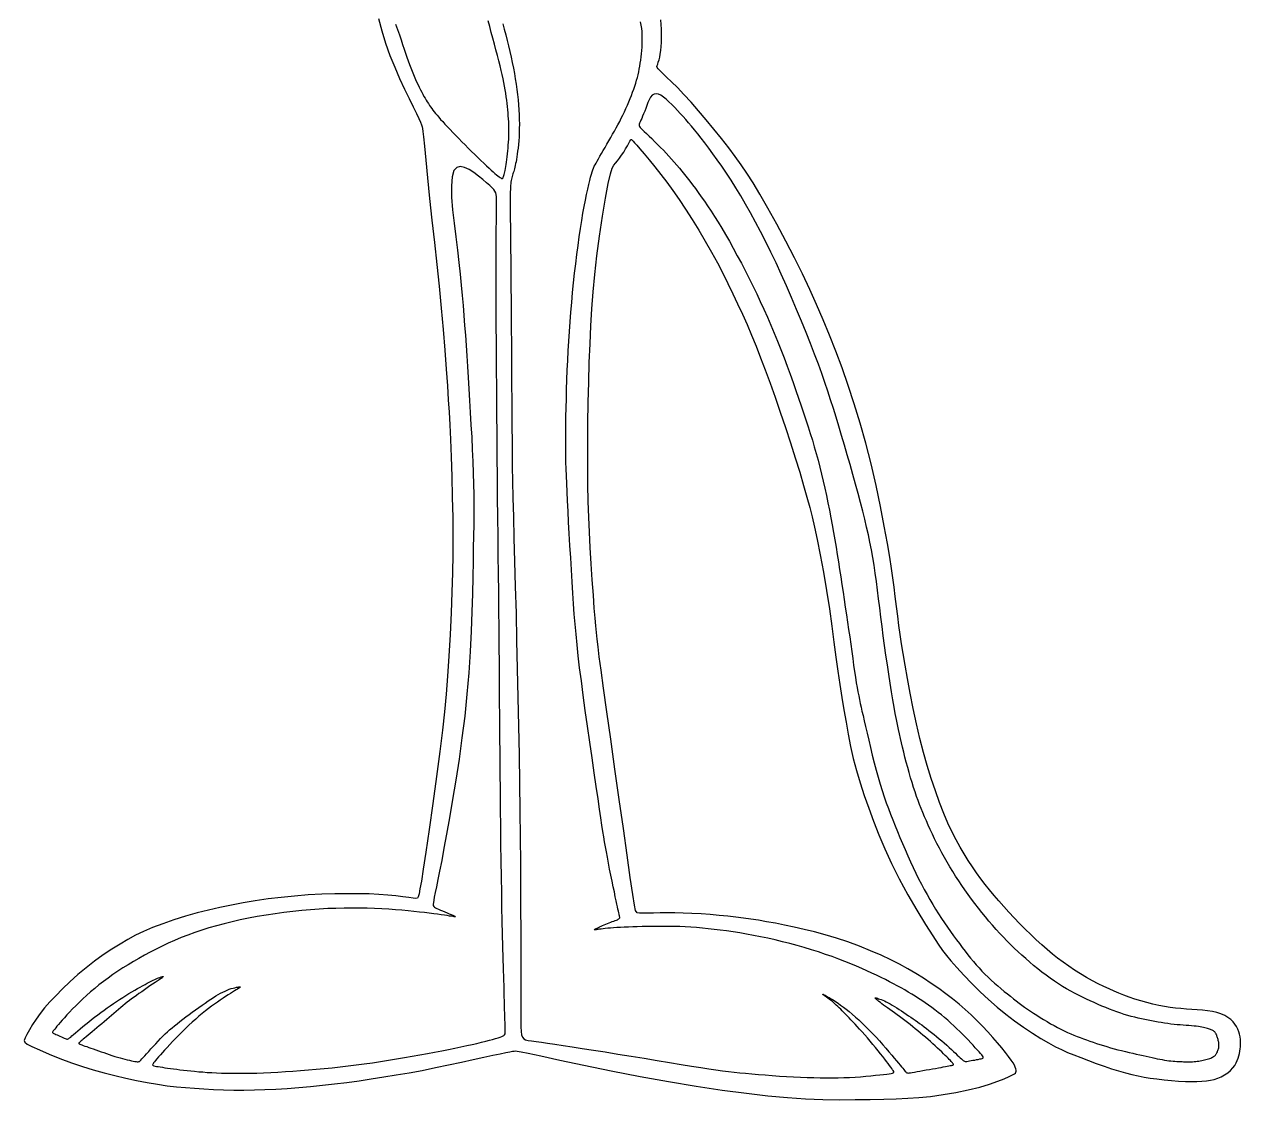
# Model space of a CAD drawing. Extents: x 22 to 188, y 36 to 263.
# Drawn here: x 59.4 to 187.9, y 36.2 to 149.8 of the extents above; entities that cross this region are included whole.
import ezdxf

# ---------------------------------------------------------------- set-up
doc = ezdxf.new("R2010")
doc.units = 0
doc.layers.add('1', color=7, linetype='Continuous')

msp = doc.modelspace()

# ---------------------------------------------------------------- linework, layer by layer
at = {"layer": '1', "color": 7, "linetype": 'Continuous'}
for points in [[(96.81, 150.38), (97.15, 149.1), (97.55, 147.8), (98.02, 146.5), (98.52, 145.25), (99.04, 144.05), (99.55, 142.94), (100.04, 141.94), (100.47, 141.07), (100.83, 140.37), (101.08, 139.83), (101.26, 139.45), (101.36, 139.17), (101.43, 138.96), (101.47, 138.76), (101.5, 138.45), (101.56, 137.88), (101.65, 136.91), (101.79, 135.43), (101.99, 133.55), (102.21, 131.38), (102.45, 129.08), (102.71, 126.75), (102.96, 124.42), (103.2, 122.11), (103.43, 119.8), (103.63, 117.53), (103.81, 115.35), (103.96, 113.34), (104.08, 111.59), (104.18, 110.12), (104.26, 108.81), (104.33, 107.47), (104.4, 105.94), (104.47, 104.1), (104.54, 102.01), (104.6, 99.83), (104.65, 97.7), (104.67, 95.7), (104.67, 93.78), (104.63, 91.85), (104.57, 89.82), (104.48, 87.61), (104.37, 85.32), (104.23, 83.06), (104.09, 80.94), (103.94, 79.02), (103.77, 77.18), (103.55, 75.23), (103.28, 72.98), (102.93, 70.33), (102.55, 67.48), (102.16, 64.72), (101.82, 62.33), (101.54, 60.54), (101.34, 59.28), (101.19, 58.46), (101.09, 57.94), (101.01, 57.64), (100.92, 57.49), (100.75, 57.46), (100.46, 57.49), (100, 57.56), (99.38, 57.64), (98.63, 57.73), (97.78, 57.81), (96.85, 57.88), (95.82, 57.93), (94.71, 57.96), (93.5, 57.96), (92.19, 57.94), (90.81, 57.9), (89.38, 57.82), (87.95, 57.71), (86.53, 57.57), (85.14, 57.4), (83.8, 57.2), (82.51, 56.99), (81.27, 56.76), (80.06, 56.51), (78.87, 56.23), (77.66, 55.92), (76.43, 55.57), (75.2, 55.18), (74.02, 54.79), (72.94, 54.38), (71.99, 53.98), (71.14, 53.57), (70.33, 53.13), (69.51, 52.64), (68.64, 52.1), (67.74, 51.5), (66.83, 50.84), (65.92, 50.14), (65.04, 49.41), (64.21, 48.65), (63.43, 47.9), (62.73, 47.18), (62.1, 46.52), (61.55, 45.89), (61.07, 45.29), (60.64, 44.7), (60.26, 44.13), (59.94, 43.58), (59.68, 43.1), (59.5, 42.72), (59.4, 42.46), (59.45, 42.26), (59.69, 42.07), (60.19, 41.82), (60.99, 41.46), (62.01, 41.02), (63.17, 40.55), (64.38, 40.1), (65.55, 39.7), (66.69, 39.35), (67.82, 39.03), (68.95, 38.75), (70.11, 38.48), (71.26, 38.23), (72.39, 38.01), (73.47, 37.83), (74.49, 37.68), (75.46, 37.57), (76.41, 37.48), (77.37, 37.41), (78.37, 37.34), (79.4, 37.29), (80.45, 37.24), (81.52, 37.22), (82.6, 37.22), (83.7, 37.23), (84.82, 37.27), (85.98, 37.32), (87.17, 37.39), (88.39, 37.48), (89.64, 37.59), (90.9, 37.72), (92.17, 37.87), (93.46, 38.03), (94.75, 38.21), (96.05, 38.41), (97.36, 38.6), (98.69, 38.82), (100.03, 39.05), (101.41, 39.3), (102.82, 39.59), (104.21, 39.88), (105.56, 40.18), (106.81, 40.45), (107.92, 40.69), (108.88, 40.89), (109.67, 41.05), (110.27, 41.17), (110.69, 41.26), (110.96, 41.31), (111.14, 41.34), (111.29, 41.35), (111.47, 41.33), (111.86, 41.27), (112.62, 41.11), (113.94, 40.83), (115.95, 40.39), (118.5, 39.85), (121.39, 39.25), (124.44, 38.65), (127.45, 38.11), (130.37, 37.63), (133.12, 37.22), (135.66, 36.88), (137.94, 36.62), (140, 36.43), (141.91, 36.3), (143.72, 36.23), (145.47, 36.2), (147.15, 36.21), (148.73, 36.23), (150.18, 36.27), (151.48, 36.3), (152.7, 36.35), (153.89, 36.43), (155.12, 36.55), (156.43, 36.74), (157.78, 36.97), (159.1, 37.24), (160.3, 37.54), (161.35, 37.84), (162.21, 38.15), (162.9, 38.42), (163.41, 38.65), (163.75, 38.81), (163.96, 38.92), (164.07, 39.01), (164.12, 39.1), (164.14, 39.2), (164.14, 39.32), (164.12, 39.46), (164.06, 39.64), (163.96, 39.84), (163.82, 40.09), (163.62, 40.38), (163.36, 40.75), (163.02, 41.18), (162.63, 41.67), (162.18, 42.2), (161.68, 42.77), (161.15, 43.36), (160.59, 43.97), (160.01, 44.57), (159.4, 45.16), (158.77, 45.73), (158.12, 46.29), (157.44, 46.84), (156.72, 47.39), (155.97, 47.94), (155.18, 48.48), (154.37, 49.02), (153.54, 49.53), (152.7, 50.03), (151.83, 50.51), (150.9, 50.98), (149.89, 51.46), (148.78, 51.94), (147.6, 52.41), (146.38, 52.86), (145.17, 53.27), (143.99, 53.63), (142.85, 53.93), (141.75, 54.19), (140.69, 54.43), (139.68, 54.64), (138.72, 54.83), (137.8, 55), (136.94, 55.15), (136.13, 55.28), (135.35, 55.39), (134.55, 55.49), (133.71, 55.59), (132.8, 55.67), (131.84, 55.75), (130.87, 55.82), (129.91, 55.87), (128.99, 55.9), (128.12, 55.92), (127.3, 55.92), (126.54, 55.92), (125.84, 55.91), (125.24, 55.9), (124.74, 55.9), (124.36, 55.9), (124.12, 55.94), (123.96, 56.17), (123.83, 56.76), (123.66, 57.89), (123.4, 59.68), (123.07, 62.04), (122.68, 64.83), (122.24, 67.9), (121.78, 71.11), (121.33, 74.27), (120.92, 77.18), (120.57, 79.66), (120.31, 81.56), (120.12, 82.97), (120, 84.02), (119.9, 84.83), (119.82, 85.53), (119.75, 86.24), (119.68, 87.07), (119.6, 88.13), (119.5, 89.5), (119.39, 91.09), (119.28, 92.8), (119.18, 94.51), (119.09, 96.14), (119.02, 97.73), (118.96, 99.39), (118.92, 101.19), (118.9, 103.2), (118.91, 105.37), (118.92, 107.6), (118.96, 109.83), (119.01, 111.99), (119.07, 114.06), (119.15, 116.03), (119.24, 117.92), (119.34, 119.73), (119.48, 121.52), (119.65, 123.36), (119.87, 125.31), (120.16, 127.41), (120.48, 129.51), (120.79, 131.42), (121.08, 132.95), (121.31, 133.97), (121.49, 134.57), (121.66, 134.91), (121.84, 135.13), (122.04, 135.37), (122.26, 135.65), (122.48, 135.95), (122.71, 136.28), (122.91, 136.62), (123.09, 136.94), (123.25, 137.22), (123.36, 137.44), (123.44, 137.57), (123.5, 137.62), (123.55, 137.6), (123.61, 137.54), (123.71, 137.43), (123.86, 137.26), (124.09, 137), (124.42, 136.62), (124.86, 136.1), (125.4, 135.46), (126, 134.73), (126.63, 133.93), (127.26, 133.09), (127.9, 132.21), (128.55, 131.27), (129.22, 130.26), (129.92, 129.17), (130.63, 128.04), (131.32, 126.88), (131.98, 125.72), (132.6, 124.59), (133.17, 123.49), (133.7, 122.4), (134.22, 121.32), (134.73, 120.24), (135.24, 119.16), (135.73, 118.07), (136.21, 116.94), (136.69, 115.79), (137.16, 114.57), (137.65, 113.28), (138.16, 111.89), (138.69, 110.4), (139.24, 108.82), (139.79, 107.2), (140.32, 105.57), (140.82, 103.98), (141.29, 102.46), (141.7, 101.06), (142.06, 99.82), (142.36, 98.75), (142.62, 97.75), (142.87, 96.67), (143.14, 95.37), (143.45, 93.76), (143.79, 91.92), (144.12, 89.97), (144.43, 88.03), (144.69, 86.22), (144.91, 84.53), (145.12, 82.95), (145.32, 81.46), (145.52, 80.04), (145.74, 78.68), (145.96, 77.37), (146.19, 76.07), (146.42, 74.79), (146.67, 73.52), (146.95, 72.24), (147.28, 70.96), (147.66, 69.66), (148.1, 68.34), (148.58, 66.99), (149.1, 65.6), (149.66, 64.18), (150.28, 62.69), (150.99, 61.15), (151.79, 59.53), (152.71, 57.85), (153.67, 56.21), (154.57, 54.72), (155.34, 53.49), (155.92, 52.61), (156.37, 51.96), (156.79, 51.43), (157.27, 50.87), (157.89, 50.17), (158.64, 49.36), (159.47, 48.48), (160.35, 47.61), (161.24, 46.77), (162.14, 45.98), (163.06, 45.23), (163.99, 44.52), (164.94, 43.85), (165.88, 43.22), (166.77, 42.66), (167.58, 42.19), (168.29, 41.8), (168.94, 41.49), (169.58, 41.2), (170.25, 40.93), (170.99, 40.64), (171.79, 40.33), (172.61, 40.03), (173.43, 39.74), (174.22, 39.47), (174.97, 39.24), (175.69, 39.03), (176.37, 38.86), (177.03, 38.71), (177.67, 38.59), (178.32, 38.49), (179.02, 38.4), (179.77, 38.31), (180.54, 38.23), (181.3, 38.17), (182.03, 38.13), (182.67, 38.11), (183.25, 38.12), (183.77, 38.15), (184.25, 38.2), (184.68, 38.27), (185.08, 38.35), (185.46, 38.47), (185.82, 38.62), (186.17, 38.81), (186.49, 39.04), (186.78, 39.29), (187.03, 39.55), (187.23, 39.82), (187.38, 40.08), (187.49, 40.34), (187.59, 40.59), (187.66, 40.84), (187.73, 41.08), (187.78, 41.32), (187.82, 41.56), (187.85, 41.8), (187.86, 42.05), (187.86, 42.31), (187.85, 42.57), (187.81, 42.83), (187.75, 43.11), (187.66, 43.38), (187.56, 43.65), (187.43, 43.92), (187.26, 44.18), (187.06, 44.43), (186.82, 44.67), (186.52, 44.89), (186.18, 45.09), (185.78, 45.26), (185.35, 45.4), (184.87, 45.51), (184.36, 45.59), (183.82, 45.65), (183.27, 45.7), (182.7, 45.73), (182.13, 45.77), (181.55, 45.82), (180.97, 45.87), (180.4, 45.94), (179.81, 46.03), (179.22, 46.15), (178.6, 46.29), (177.96, 46.45), (177.31, 46.64), (176.67, 46.83), (176.07, 47.04), (175.52, 47.24), (175, 47.44), (174.49, 47.66), (173.97, 47.9), (173.41, 48.16), (172.81, 48.45), (172.2, 48.77), (171.57, 49.12), (170.94, 49.49), (170.31, 49.89), (169.7, 50.3), (169.1, 50.72), (168.53, 51.15), (167.98, 51.58), (167.42, 52.05), (166.86, 52.54), (166.28, 53.07), (165.69, 53.64), (165.1, 54.22), (164.51, 54.82), (163.94, 55.41), (163.38, 56.01), (162.84, 56.6), (162.32, 57.19), (161.82, 57.77), (161.35, 58.35), (160.89, 58.93), (160.43, 59.54), (159.98, 60.16), (159.54, 60.8), (159.1, 61.46), (158.67, 62.15), (158.24, 62.86), (157.81, 63.63), (157.39, 64.46), (156.95, 65.39), (156.51, 66.44), (156.07, 67.59), (155.62, 68.83), (155.19, 70.13), (154.76, 71.48), (154.36, 72.88), (153.97, 74.35), (153.61, 75.9), (153.26, 77.52), (152.95, 79.15), (152.67, 80.7), (152.43, 82.11), (152.23, 83.31), (152.06, 84.36), (151.91, 85.32), (151.77, 86.27), (151.64, 87.27), (151.52, 88.3), (151.39, 89.33), (151.26, 90.33), (151.14, 91.3), (150.99, 92.32), (150.8, 93.5), (150.55, 94.96), (150.22, 96.77), (149.82, 98.85), (149.36, 101.08), (148.84, 103.35), (148.28, 105.55), (147.68, 107.67), (147.05, 109.7), (146.41, 111.64), (145.76, 113.48), (145.11, 115.24), (144.44, 116.93), (143.77, 118.57), (143.08, 120.18), (142.36, 121.78), (141.58, 123.42), (140.74, 125.12), (139.81, 126.89), (138.86, 128.67), (137.93, 130.35), (137.08, 131.83), (136.36, 133.04), (135.72, 134.05), (135.12, 134.94), (134.49, 135.82), (133.8, 136.74), (133.04, 137.72), (132.24, 138.71), (131.43, 139.69), (130.61, 140.64), (129.82, 141.54), (129.07, 142.36), (128.37, 143.09), (127.76, 143.7), (127.24, 144.2), (126.82, 144.6), (126.52, 144.89), (126.33, 145.09), (126.24, 145.22), (126.22, 145.33), (126.25, 145.44), (126.3, 145.58), (126.36, 145.77), (126.44, 146.01), (126.51, 146.3), (126.57, 146.63), (126.63, 147.01), (126.67, 147.42), (126.7, 147.86), (126.71, 148.31), (126.71, 148.78), (126.69, 149.26), (126.67, 149.75), (126.62, 150.25)], [(98.62, 149.8), (98.82, 149.22), (99.01, 148.66), (99.19, 148.13), (99.36, 147.64), (99.52, 147.17), (99.67, 146.74), (99.81, 146.32), (99.95, 145.93), (100.09, 145.55), (100.22, 145.18), (100.37, 144.82), (100.51, 144.46), (100.66, 144.11), (100.8, 143.78), (100.95, 143.46), (101.1, 143.15), (101.24, 142.86), (101.37, 142.61), (101.49, 142.39), (101.61, 142.17), (101.73, 141.96), (101.85, 141.77), (101.96, 141.58), (102.08, 141.4), (102.2, 141.22), (102.31, 141.05), (102.43, 140.89), (102.56, 140.72), (102.69, 140.54), (102.84, 140.36), (103, 140.17), (103.17, 139.96), (103.37, 139.74), (103.59, 139.5), (103.83, 139.24), (104.09, 138.96), (104.36, 138.66), (104.65, 138.36), (104.96, 138.04), (105.28, 137.71), (105.61, 137.38), (105.95, 137.04), (106.29, 136.7), (106.64, 136.36), (106.98, 136.02), (107.31, 135.7), (107.63, 135.39), (107.94, 135.1), (108.22, 134.84), (108.48, 134.6), (108.71, 134.38), (108.92, 134.19), (109.11, 134.03), (109.27, 133.89), (109.42, 133.77), (109.54, 133.68), (109.64, 133.6), (109.72, 133.55), (109.79, 133.51), (109.85, 133.5), (109.89, 133.5), (109.93, 133.53), (109.96, 133.57), (109.99, 133.63), (110.01, 133.7), (110.04, 133.8), (110.08, 133.91), (110.11, 134.04), (110.15, 134.18), (110.19, 134.35), (110.22, 134.54), (110.26, 134.75), (110.3, 134.98), (110.34, 135.23), (110.37, 135.5), (110.41, 135.79), (110.44, 136.09), (110.47, 136.4), (110.5, 136.71), (110.52, 137.03), (110.54, 137.34), (110.56, 137.65), (110.57, 137.95), (110.57, 138.26), (110.58, 138.56), (110.57, 138.86), (110.57, 139.17), (110.56, 139.47), (110.54, 139.79), (110.52, 140.1), (110.5, 140.43), (110.47, 140.76), (110.43, 141.09), (110.4, 141.43), (110.35, 141.78), (110.3, 142.13), (110.25, 142.49), (110.19, 142.86), (110.12, 143.23), (110.04, 143.62), (109.96, 144.03), (109.86, 144.46), (109.76, 144.91), (109.64, 145.4), (109.51, 145.92), (109.37, 146.48), (109.21, 147.07), (109.05, 147.68), (108.88, 148.31), (108.72, 148.93), (108.55, 149.55), (108.39, 150.15)], [(109.93, 149.84), (110.09, 149.25), (110.24, 148.67), (110.39, 148.08), (110.54, 147.49), (110.68, 146.9), (110.81, 146.32), (110.93, 145.74), (111.05, 145.16), (111.16, 144.59), (111.25, 144.03), (111.34, 143.46), (111.42, 142.91), (111.49, 142.35), (111.55, 141.81), (111.6, 141.27), (111.63, 140.74), (111.66, 140.23), (111.68, 139.72), (111.69, 139.23), (111.68, 138.76), (111.67, 138.31), (111.65, 137.88), (111.62, 137.47), (111.58, 137.08), (111.55, 136.71), (111.5, 136.37), (111.46, 136.05), (111.41, 135.77), (111.37, 135.51), (111.33, 135.27), (111.29, 135.06), (111.25, 134.87), (111.21, 134.69), (111.17, 134.53), (111.13, 134.38), (111.09, 134.24), (111.04, 134.1), (111, 133.97), (110.96, 133.84), (110.92, 133.7), (110.89, 133.57), (110.85, 133.43), (110.82, 133.28), (110.79, 133.12), (110.77, 132.95), (110.75, 132.74), (110.74, 132.43), (110.73, 131.99), (110.73, 131.38), (110.73, 130.56), (110.73, 129.5), (110.74, 128.14), (110.76, 126.48), (110.77, 124.55), (110.79, 122.45), (110.81, 120.23), (110.83, 117.98), (110.85, 115.77), (110.86, 113.66), (110.87, 111.74), (110.88, 110.04), (110.89, 108.54), (110.9, 107.16), (110.91, 105.84), (110.92, 104.5), (110.94, 103.09), (110.97, 101.54), (111.01, 99.78), (111.06, 97.77), (111.11, 95.51), (111.18, 93.04), (111.25, 90.39), (111.33, 87.6), (111.4, 84.7), (111.47, 81.72), (111.54, 78.69), (111.6, 75.65), (111.65, 72.62), (111.69, 69.63), (111.73, 66.72), (111.76, 63.89), (111.79, 61.2), (111.81, 58.65), (111.82, 56.29), (111.83, 54.13), (111.84, 52.17), (111.84, 50.42), (111.83, 48.86), (111.83, 47.49), (111.83, 46.32), (111.83, 45.32), (111.83, 44.51), (111.84, 43.88), (111.86, 43.4), (111.91, 43.04), (112, 42.8), (112.14, 42.63), (112.34, 42.53), (112.62, 42.46), (112.98, 42.4), (113.45, 42.34), (114.01, 42.26), (114.67, 42.16), (115.43, 42.05), (116.3, 41.93), (117.26, 41.78), (118.33, 41.62), (119.5, 41.44), (120.76, 41.24), (122.1, 41.02), (123.48, 40.8), (124.86, 40.57), (126.23, 40.35), (127.54, 40.13), (128.77, 39.93), (129.88, 39.75), (130.85, 39.6), (131.7, 39.47), (132.45, 39.36), (133.13, 39.26), (133.76, 39.18), (134.36, 39.11), (134.96, 39.05), (135.57, 38.99), (136.23, 38.93), (136.93, 38.87), (137.65, 38.81), (138.4, 38.76), (139.15, 38.7), (139.9, 38.66), (140.65, 38.62), (141.38, 38.58), (142.09, 38.55), (142.77, 38.53), (143.44, 38.51), (144.08, 38.51), (144.72, 38.51), (145.34, 38.51), (145.94, 38.53), (146.55, 38.56), (147.14, 38.59), (147.72, 38.63), (148.29, 38.68), (148.82, 38.73), (149.31, 38.78), (149.76, 38.82), (150.15, 38.87), (150.49, 38.91), (150.75, 38.94), (150.95, 38.97), (151.09, 39), (151.18, 39.03), (151.23, 39.07), (151.24, 39.12), (151.22, 39.18), (151.17, 39.27), (151.1, 39.37), (151.02, 39.5), (150.91, 39.65), (150.79, 39.82), (150.64, 40.01), (150.47, 40.24), (150.28, 40.48), (150.06, 40.75), (149.82, 41.05), (149.57, 41.37), (149.29, 41.7), (149.01, 42.04), (148.73, 42.38), (148.44, 42.72), (148.16, 43.04), (147.88, 43.36), (147.62, 43.65), (147.37, 43.92), (147.14, 44.18), (146.91, 44.42), (146.7, 44.64), (146.5, 44.85), (146.31, 45.05), (146.12, 45.24), (145.95, 45.42), (145.78, 45.59), (145.62, 45.75), (145.47, 45.91), (145.32, 46.06), (145.16, 46.2), (145.01, 46.33), (144.86, 46.46), (144.71, 46.59), (144.55, 46.71), (144.4, 46.82), (144.26, 46.93), (144.13, 47.02), (144.01, 47.11), (143.91, 47.18), (143.83, 47.24), (143.78, 47.28), (143.74, 47.31), (143.74, 47.33), (143.76, 47.33), (143.8, 47.31), (143.87, 47.28), (143.97, 47.23), (144.09, 47.16), (144.24, 47.08), (144.41, 46.98), (144.61, 46.86), (144.84, 46.73), (145.08, 46.57), (145.34, 46.4), (145.61, 46.2), (145.9, 45.99), (146.21, 45.76), (146.53, 45.5), (146.85, 45.23), (147.19, 44.93), (147.53, 44.62), (147.89, 44.29), (148.25, 43.94), (148.61, 43.58), (148.98, 43.19), (149.35, 42.8), (149.71, 42.4), (150.06, 42.01), (150.4, 41.63), (150.72, 41.26), (151.01, 40.92), (151.28, 40.6), (151.52, 40.32), (151.72, 40.07), (151.9, 39.86), (152.05, 39.67), (152.18, 39.52), (152.28, 39.39), (152.37, 39.28), (152.44, 39.19), (152.5, 39.13), (152.55, 39.08), (152.6, 39.04), (152.66, 39.03), (152.74, 39.02), (152.85, 39.03), (152.99, 39.05), (153.18, 39.08), (153.41, 39.12), (153.68, 39.17), (153.99, 39.22), (154.31, 39.28), (154.65, 39.34), (154.99, 39.4), (155.33, 39.46), (155.65, 39.51), (155.95, 39.57), (156.22, 39.61), (156.46, 39.66), (156.69, 39.7), (156.88, 39.74), (157.05, 39.77), (157.19, 39.8), (157.31, 39.82), (157.4, 39.84), (157.47, 39.86), (157.51, 39.88), (157.54, 39.9), (157.54, 39.92), (157.53, 39.95), (157.51, 39.98), (157.47, 40.03), (157.42, 40.09), (157.36, 40.16), (157.29, 40.24), (157.2, 40.34), (157.09, 40.45), (156.97, 40.58), (156.83, 40.72), (156.67, 40.88), (156.49, 41.05), (156.29, 41.24), (156.08, 41.44), (155.85, 41.66), (155.61, 41.88), (155.36, 42.1), (155.11, 42.33), (154.85, 42.56), (154.58, 42.79), (154.31, 43.02), (154.05, 43.24), (153.77, 43.47), (153.5, 43.69), (153.23, 43.91), (152.95, 44.13), (152.67, 44.34), (152.39, 44.55), (152.11, 44.76), (151.84, 44.97), (151.57, 45.16), (151.3, 45.36), (151.05, 45.54), (150.8, 45.72), (150.57, 45.89), (150.35, 46.05), (150.15, 46.2), (149.97, 46.33), (149.81, 46.46), (149.66, 46.57), (149.54, 46.67), (149.43, 46.76), (149.35, 46.83), (149.3, 46.88), (149.26, 46.92), (149.25, 46.95), (149.26, 46.97), (149.3, 46.97), (149.35, 46.96), (149.42, 46.94), (149.51, 46.91), (149.62, 46.87), (149.75, 46.83), (149.9, 46.77), (150.06, 46.7), (150.23, 46.63), (150.42, 46.54), (150.63, 46.43), (150.84, 46.32), (151.07, 46.19), (151.3, 46.05), (151.55, 45.9), (151.8, 45.74), (152.05, 45.57), (152.3, 45.4), (152.54, 45.24), (152.79, 45.07), (153.03, 44.91), (153.26, 44.75), (153.49, 44.59), (153.72, 44.43), (153.95, 44.26), (154.19, 44.09), (154.43, 43.91), (154.68, 43.72), (154.94, 43.52), (155.2, 43.31), (155.48, 43.1), (155.75, 42.87), (156.02, 42.64), (156.3, 42.42), (156.56, 42.19), (156.82, 41.96), (157.07, 41.73), (157.31, 41.51), (157.53, 41.3), (157.74, 41.11), (157.93, 40.92), (158.1, 40.76), (158.25, 40.62), (158.38, 40.5), (158.48, 40.4), (158.57, 40.33), (158.64, 40.29), (158.71, 40.26), (158.78, 40.24), (158.86, 40.24), (158.96, 40.25), (159.08, 40.27), (159.23, 40.3), (159.4, 40.33), (159.58, 40.36), (159.77, 40.39), (159.96, 40.43), (160.14, 40.46), (160.3, 40.5), (160.44, 40.53), (160.55, 40.56), (160.62, 40.59), (160.66, 40.62), (160.67, 40.67), (160.65, 40.74), (160.6, 40.82), (160.51, 40.93), (160.39, 41.07), (160.24, 41.25), (160.05, 41.46), (159.84, 41.69), (159.61, 41.95), (159.36, 42.22), (159.09, 42.51), (158.8, 42.8), (158.51, 43.1), (158.2, 43.4), (157.89, 43.7), (157.57, 44), (157.25, 44.29), (156.92, 44.59), (156.58, 44.87), (156.25, 45.15), (155.91, 45.42), (155.57, 45.69), (155.23, 45.94), (154.88, 46.19), (154.54, 46.43), (154.19, 46.67), (153.84, 46.9), (153.48, 47.13), (153.12, 47.35), (152.75, 47.57), (152.38, 47.79), (151.99, 48.01), (151.6, 48.23), (151.2, 48.44), (150.78, 48.66), (150.34, 48.89), (149.89, 49.11), (149.41, 49.34), (148.91, 49.58), (148.39, 49.82), (147.85, 50.07), (147.28, 50.31), (146.68, 50.56), (146.06, 50.81), (145.41, 51.06), (144.72, 51.31), (144.02, 51.55), (143.29, 51.8), (142.54, 52.03), (141.78, 52.26), (141.01, 52.48), (140.24, 52.69), (139.46, 52.89), (138.69, 53.08), (137.92, 53.25), (137.16, 53.41), (136.42, 53.55), (135.68, 53.69), (134.96, 53.81), (134.25, 53.92), (133.57, 54.02), (132.9, 54.11), (132.26, 54.19), (131.62, 54.26), (131.01, 54.32), (130.4, 54.38), (129.8, 54.42), (129.21, 54.45), (128.62, 54.48), (128.02, 54.5), (127.44, 54.51), (126.86, 54.51), (126.28, 54.51), (125.72, 54.51), (125.18, 54.5), (124.65, 54.48), (124.14, 54.47), (123.66, 54.45), (123.2, 54.43), (122.76, 54.41), (122.36, 54.39), (121.98, 54.37), (121.63, 54.35), (121.31, 54.32), (121.02, 54.3), (120.76, 54.27), (120.53, 54.25), (120.33, 54.22), (120.16, 54.2), (120.01, 54.18), (119.89, 54.16), (119.79, 54.15), (119.71, 54.14), (119.65, 54.13), (119.61, 54.13), (119.59, 54.14), (119.59, 54.15), (119.62, 54.17), (119.66, 54.2), (119.72, 54.23), (119.8, 54.28), (119.91, 54.33), (120.03, 54.39), (120.16, 54.46), (120.31, 54.53), (120.47, 54.61), (120.64, 54.68), (120.81, 54.75), (120.98, 54.82), (121.16, 54.89), (121.33, 54.95), (121.5, 55.01), (121.65, 55.06), (121.8, 55.11), (121.93, 55.16), (122.04, 55.2), (122.13, 55.25), (122.2, 55.29), (122.24, 55.33), (122.27, 55.37), (122.28, 55.42), (122.28, 55.47), (122.27, 55.54), (122.25, 55.62), (122.23, 55.71), (122.21, 55.81), (122.18, 55.95), (122.14, 56.11), (122.1, 56.31), (122.05, 56.56), (121.99, 56.85), (121.91, 57.21), (121.82, 57.64), (121.72, 58.14), (121.6, 58.69), (121.48, 59.29), (121.35, 59.92), (121.22, 60.55), (121.1, 61.19), (120.98, 61.8), (120.87, 62.38), (120.77, 62.92), (120.68, 63.43), (120.59, 63.96), (120.5, 64.54), (120.4, 65.2), (120.29, 65.97), (120.15, 66.88), (119.99, 67.98), (119.8, 69.27), (119.59, 70.72), (119.36, 72.3), (119.12, 73.95), (118.88, 75.64), (118.65, 77.31), (118.43, 78.93), (118.23, 80.44), (118.05, 81.82), (117.91, 83.08), (117.78, 84.25), (117.67, 85.35), (117.58, 86.42), (117.49, 87.48), (117.41, 88.57), (117.34, 89.7), (117.26, 90.9), (117.18, 92.15), (117.11, 93.43), (117.03, 94.72), (116.96, 95.99), (116.89, 97.21), (116.83, 98.37), (116.78, 99.44), (116.73, 100.41), (116.69, 101.28), (116.65, 102.08), (116.62, 102.83), (116.6, 103.55), (116.59, 104.27), (116.58, 104.99), (116.58, 105.75), (116.58, 106.56), (116.59, 107.42), (116.6, 108.33), (116.62, 109.27), (116.65, 110.23), (116.68, 111.22), (116.71, 112.23), (116.75, 113.24), (116.8, 114.26), (116.85, 115.28), (116.91, 116.31), (116.98, 117.33), (117.05, 118.36), (117.13, 119.38), (117.21, 120.41), (117.31, 121.44), (117.41, 122.46), (117.52, 123.48), (117.64, 124.48), (117.76, 125.46), (117.88, 126.41), (118.01, 127.33), (118.14, 128.21), (118.27, 129.04), (118.4, 129.82), (118.53, 130.54), (118.66, 131.2), (118.78, 131.81), (118.9, 132.36), (119.01, 132.85), (119.11, 133.27), (119.2, 133.64), (119.29, 133.94), (119.36, 134.2), (119.44, 134.41), (119.51, 134.6), (119.59, 134.78), (119.68, 134.95), (119.78, 135.13), (119.9, 135.34), (120.04, 135.58), (120.19, 135.84), (120.36, 136.14), (120.55, 136.45), (120.74, 136.78), (120.94, 137.12), (121.14, 137.47), (121.34, 137.81), (121.53, 138.16), (121.73, 138.5), (121.91, 138.84), (122.1, 139.17), (122.28, 139.51), (122.45, 139.85), (122.62, 140.19), (122.79, 140.53), (122.94, 140.88), (123.1, 141.23), (123.25, 141.58), (123.39, 141.93), (123.52, 142.27), (123.65, 142.61), (123.77, 142.94), (123.87, 143.26), (123.97, 143.57), (124.06, 143.87), (124.15, 144.16), (124.22, 144.45), (124.29, 144.75), (124.35, 145.05), (124.41, 145.35), (124.46, 145.66), (124.51, 145.99), (124.55, 146.33), (124.58, 146.67), (124.62, 147.01), (124.64, 147.36), (124.66, 147.71), (124.67, 148.05), (124.67, 148.38), (124.66, 148.7), (124.64, 149.02), (124.61, 149.34), (124.56, 149.68), (124.49, 150.03)]]:
    msp.add_lwpolyline(points, dxfattribs=at)
for points in [[(125.91, 142.41), (125.71, 142.28), (125.54, 142.07), (125.4, 141.81), (125.26, 141.52), (125.14, 141.21), (125.03, 140.89), (124.92, 140.6), (124.81, 140.32), (124.7, 140.07), (124.61, 139.84), (124.52, 139.64), (124.45, 139.47), (124.39, 139.33), (124.35, 139.22), (124.33, 139.13), (124.33, 139.06), (124.37, 138.98), (124.43, 138.89), (124.54, 138.78), (124.69, 138.64), (124.88, 138.46), (125.11, 138.23), (125.38, 137.98), (125.66, 137.7), (125.97, 137.4), (126.28, 137.09), (126.58, 136.78), (126.89, 136.47), (127.18, 136.16), (127.47, 135.84), (127.75, 135.53), (128.03, 135.22), (128.31, 134.9), (128.58, 134.58), (128.85, 134.25), (129.13, 133.92), (129.41, 133.57), (129.69, 133.21), (129.98, 132.83), (130.27, 132.43), (130.58, 132.01), (130.9, 131.56), (131.23, 131.09), (131.57, 130.59), (131.93, 130.05), (132.3, 129.48), (132.67, 128.88), (133.06, 128.25), (133.46, 127.57), (133.87, 126.86), (134.28, 126.12), (134.7, 125.34), (135.13, 124.54), (135.56, 123.71), (135.99, 122.86), (136.37, 122.09), (136.75, 121.31), (137.13, 120.51), (137.51, 119.69), (137.88, 118.86), (138.25, 118.02), (138.61, 117.17), (138.96, 116.31), (139.31, 115.44), (139.65, 114.56), (139.97, 113.69), (140.29, 112.82), (140.6, 111.96), (140.9, 111.12), (141.18, 110.3), (141.45, 109.5), (141.71, 108.73), (141.95, 107.99), (142.19, 107.26), (142.41, 106.55), (142.63, 105.85), (142.83, 105.15), (143.03, 104.45), (143.23, 103.74), (143.42, 103.01), (143.6, 102.27), (143.78, 101.52), (143.95, 100.77), (144.12, 100), (144.28, 99.23), (144.44, 98.45), (144.59, 97.67), (144.73, 96.9), (144.87, 96.12), (145, 95.34), (145.13, 94.56), (145.26, 93.77), (145.38, 92.99), (145.5, 92.2), (145.63, 91.41), (145.75, 90.61), (145.87, 89.82), (145.99, 89.02), (146.11, 88.22), (146.22, 87.42), (146.34, 86.63), (146.46, 85.85), (146.57, 85.07), (146.68, 84.3), (146.79, 83.55), (146.89, 82.81), (146.99, 82.11), (147.09, 81.44), (147.18, 80.82), (147.27, 80.24), (147.36, 79.72), (147.44, 79.26), (147.52, 78.84), (147.6, 78.45), (147.68, 78.06), (147.77, 77.66), (147.87, 77.23), (147.98, 76.76), (148.11, 76.22), (148.25, 75.6), (148.41, 74.91), (148.58, 74.17), (148.76, 73.39), (148.95, 72.59), (149.15, 71.79), (149.36, 71.01), (149.57, 70.25), (149.78, 69.53), (149.99, 68.85), (150.21, 68.19), (150.43, 67.57), (150.66, 66.95), (150.89, 66.35), (151.13, 65.75), (151.37, 65.14), (151.62, 64.51), (151.88, 63.88), (152.15, 63.25), (152.42, 62.61), (152.7, 61.97), (152.98, 61.34), (153.27, 60.73), (153.56, 60.12), (153.85, 59.53), (154.14, 58.96), (154.44, 58.41), (154.74, 57.87), (155.04, 57.34), (155.34, 56.83), (155.65, 56.33), (155.96, 55.84), (156.28, 55.35), (156.59, 54.88), (156.91, 54.42), (157.22, 53.96), (157.54, 53.52), (157.85, 53.09), (158.16, 52.68), (158.46, 52.27), (158.76, 51.89), (159.05, 51.51), (159.34, 51.15), (159.63, 50.79), (159.93, 50.45), (160.23, 50.11), (160.53, 49.79), (160.85, 49.46), (161.18, 49.14), (161.51, 48.83), (161.85, 48.52), (162.2, 48.22), (162.54, 47.93), (162.88, 47.64), (163.22, 47.37), (163.54, 47.12), (163.86, 46.87), (164.16, 46.64), (164.46, 46.41), (164.75, 46.19), (165.05, 45.98), (165.36, 45.76), (165.67, 45.55), (165.99, 45.34), (166.33, 45.12), (166.68, 44.89), (167.04, 44.67), (167.41, 44.45), (167.78, 44.23), (168.15, 44.02), (168.52, 43.83), (168.88, 43.64), (169.23, 43.47), (169.58, 43.31), (169.92, 43.16), (170.25, 43.02), (170.58, 42.89), (170.92, 42.76), (171.25, 42.64), (171.59, 42.51), (171.94, 42.39), (172.28, 42.27), (172.64, 42.15), (173, 42.03), (173.37, 41.92), (173.74, 41.81), (174.12, 41.69), (174.51, 41.59), (174.9, 41.48), (175.29, 41.38), (175.69, 41.29), (176.08, 41.2), (176.47, 41.11), (176.84, 41.02), (177.21, 40.94), (177.56, 40.86), (177.89, 40.79), (178.21, 40.72), (178.51, 40.65), (178.79, 40.59), (179.06, 40.53), (179.33, 40.48), (179.58, 40.43), (179.82, 40.39), (180.05, 40.35), (180.28, 40.32), (180.5, 40.3), (180.72, 40.28), (180.92, 40.26), (181.12, 40.25), (181.31, 40.24), (181.49, 40.23), (181.67, 40.22), (181.84, 40.21), (182, 40.2), (182.16, 40.2), (182.32, 40.2), (182.47, 40.2), (182.63, 40.2), (182.79, 40.21), (182.95, 40.22), (183.11, 40.24), (183.27, 40.26), (183.44, 40.28), (183.6, 40.3), (183.76, 40.33), (183.91, 40.36), (184.06, 40.4), (184.2, 40.43), (184.34, 40.47), (184.47, 40.51), (184.59, 40.56), (184.7, 40.6), (184.81, 40.65), (184.9, 40.7), (184.99, 40.75), (185.06, 40.8), (185.13, 40.85), (185.19, 40.91), (185.24, 40.97), (185.28, 41.03), (185.32, 41.09), (185.36, 41.16), (185.4, 41.24), (185.43, 41.32), (185.46, 41.4), (185.49, 41.49), (185.52, 41.58), (185.54, 41.67), (185.56, 41.77), (185.57, 41.86), (185.57, 41.96), (185.57, 42.06), (185.56, 42.16), (185.54, 42.26), (185.52, 42.36), (185.5, 42.46), (185.47, 42.55), (185.44, 42.65), (185.41, 42.74), (185.38, 42.83), (185.36, 42.92), (185.33, 43.01), (185.29, 43.09), (185.26, 43.17), (185.22, 43.24), (185.17, 43.3), (185.12, 43.36), (185.07, 43.42), (185, 43.47), (184.93, 43.51), (184.85, 43.55), (184.76, 43.59), (184.67, 43.63), (184.57, 43.66), (184.46, 43.7), (184.35, 43.73), (184.22, 43.77), (184.09, 43.8), (183.94, 43.84), (183.77, 43.87), (183.59, 43.9), (183.4, 43.93), (183.18, 43.96), (182.94, 43.98), (182.68, 44.01), (182.4, 44.03), (182.11, 44.05), (181.8, 44.07), (181.48, 44.09), (181.16, 44.12), (180.83, 44.15), (180.5, 44.19), (180.16, 44.24), (179.82, 44.28), (179.48, 44.34), (179.14, 44.39), (178.79, 44.45), (178.44, 44.52), (178.09, 44.59), (177.74, 44.66), (177.39, 44.74), (177.03, 44.82), (176.67, 44.9), (176.31, 45), (175.94, 45.1), (175.57, 45.21), (175.19, 45.34), (174.8, 45.47), (174.41, 45.61), (174.01, 45.76), (173.61, 45.93), (173.21, 46.09), (172.8, 46.27), (172.39, 46.45), (171.98, 46.64), (171.57, 46.83), (171.16, 47.02), (170.74, 47.23), (170.33, 47.44), (169.91, 47.67), (169.48, 47.9), (169.06, 48.16), (168.62, 48.43), (168.19, 48.72), (167.75, 49.03), (167.31, 49.35), (166.87, 49.68), (166.43, 50.03), (166, 50.38), (165.58, 50.74), (165.16, 51.1), (164.75, 51.46), (164.35, 51.83), (163.95, 52.2), (163.56, 52.58), (163.18, 52.97), (162.8, 53.36), (162.42, 53.77), (162.04, 54.18), (161.66, 54.62), (161.28, 55.06), (160.9, 55.51), (160.53, 55.97), (160.16, 56.44), (159.79, 56.92), (159.43, 57.39), (159.08, 57.87), (158.74, 58.36), (158.4, 58.84), (158.08, 59.32), (157.76, 59.81), (157.45, 60.3), (157.15, 60.79), (156.86, 61.28), (156.58, 61.78), (156.31, 62.27), (156.04, 62.77), (155.79, 63.27), (155.54, 63.76), (155.31, 64.25), (155.08, 64.73), (154.87, 65.2), (154.67, 65.65), (154.47, 66.09), (154.29, 66.52), (154.12, 66.94), (153.95, 67.37), (153.79, 67.8), (153.63, 68.24), (153.47, 68.7), (153.32, 69.18), (153.16, 69.69), (153, 70.21), (152.85, 70.76), (152.7, 71.3), (152.55, 71.85), (152.41, 72.39), (152.28, 72.92), (152.15, 73.42), (152.03, 73.9), (151.92, 74.36), (151.82, 74.83), (151.72, 75.31), (151.61, 75.82), (151.5, 76.37), (151.39, 76.99), (151.27, 77.67), (151.14, 78.44), (151, 79.28), (150.85, 80.19), (150.7, 81.14), (150.55, 82.13), (150.4, 83.14), (150.26, 84.16), (150.12, 85.18), (149.99, 86.19), (149.86, 87.18), (149.74, 88.15), (149.62, 89.09), (149.5, 90.02), (149.39, 90.92), (149.26, 91.8), (149.14, 92.65), (149, 93.47), (148.86, 94.27), (148.7, 95.07), (148.54, 95.87), (148.36, 96.67), (148.16, 97.5), (147.95, 98.37), (147.72, 99.27), (147.46, 100.22), (147.19, 101.21), (146.91, 102.23), (146.62, 103.27), (146.32, 104.31), (146.02, 105.34), (145.72, 106.36), (145.43, 107.35), (145.14, 108.29), (144.85, 109.21), (144.56, 110.12), (144.26, 111.03), (143.95, 111.95), (143.62, 112.9), (143.26, 113.89), (142.86, 114.94), (142.43, 116.05), (141.97, 117.22), (141.47, 118.43), (140.96, 119.67), (140.43, 120.92), (139.89, 122.16), (139.34, 123.39), (138.79, 124.58), (138.24, 125.73), (137.7, 126.82), (137.16, 127.88), (136.63, 128.88), (136.11, 129.85), (135.58, 130.77), (135.07, 131.65), (134.55, 132.49), (134.05, 133.3), (133.55, 134.06), (133.06, 134.78), (132.58, 135.47), (132.13, 136.1), (131.69, 136.7), (131.27, 137.25), (130.88, 137.76), (130.52, 138.21), (130.18, 138.63), (129.86, 139.02), (129.56, 139.38), (129.26, 139.71), (128.97, 140.04), (128.68, 140.35), (128.39, 140.67), (128.09, 140.99), (127.79, 141.3), (127.48, 141.6), (127.19, 141.87), (126.9, 142.1), (126.63, 142.28), (126.37, 142.4), (126.14, 142.45), (125.91, 142.41)], [(104.58, 133.66), (104.51, 132.71), (104.53, 131.53), (104.64, 130.2), (104.79, 128.78), (104.97, 127.34), (105.14, 125.93), (105.3, 124.62), (105.44, 123.39), (105.55, 122.24), (105.66, 121.13), (105.74, 120.07), (105.83, 119.02), (105.9, 117.98), (105.98, 116.93), (106.05, 115.85), (106.13, 114.76), (106.2, 113.63), (106.27, 112.48), (106.35, 111.29), (106.42, 110.06), (106.5, 108.79), (106.57, 107.49), (106.65, 106.18), (106.71, 104.88), (106.77, 103.61), (106.82, 102.38), (106.85, 101.21), (106.87, 100.11), (106.88, 99.06), (106.87, 98), (106.86, 96.91), (106.84, 95.74), (106.81, 94.46), (106.79, 93.03), (106.76, 91.42), (106.72, 89.64), (106.67, 87.72), (106.6, 85.67), (106.49, 83.53), (106.35, 81.3), (106.15, 79.03), (105.91, 76.72), (105.62, 74.41), (105.31, 72.15), (104.98, 69.96), (104.64, 67.89), (104.31, 65.98), (104, 64.25), (103.72, 62.75), (103.48, 61.45), (103.26, 60.35), (103.08, 59.44), (102.93, 58.68), (102.8, 58.07), (102.7, 57.59), (102.64, 57.27), (102.6, 57.02), (102.58, 56.84), (102.59, 56.7), (102.64, 56.61), (102.71, 56.53), (102.82, 56.47), (102.96, 56.4), (103.14, 56.32), (103.35, 56.23), (103.58, 56.13), (103.82, 56.03), (104.06, 55.93), (104.28, 55.84), (104.48, 55.75), (104.66, 55.68), (104.79, 55.62), (104.88, 55.58), (104.92, 55.55), (104.93, 55.53), (104.89, 55.53), (104.81, 55.53), (104.69, 55.55), (104.52, 55.57), (104.31, 55.6), (104.06, 55.64), (103.77, 55.68), (103.43, 55.73), (103.05, 55.78), (102.64, 55.84), (102.17, 55.9), (101.67, 55.96), (101.13, 56.02), (100.55, 56.08), (99.93, 56.15), (99.28, 56.21), (98.6, 56.26), (97.89, 56.31), (97.16, 56.36), (96.4, 56.39), (95.62, 56.42), (94.83, 56.44), (94.01, 56.44), (93.17, 56.43), (92.31, 56.41), (91.44, 56.38), (90.55, 56.33), (89.63, 56.26), (88.71, 56.18), (87.77, 56.08), (86.82, 55.97), (85.88, 55.84), (84.93, 55.69), (84, 55.54), (83.09, 55.37), (82.2, 55.19), (81.34, 55), (80.5, 54.79), (79.69, 54.57), (78.9, 54.35), (78.14, 54.11), (77.4, 53.86), (76.67, 53.59), (75.97, 53.32), (75.28, 53.03), (74.61, 52.73), (73.96, 52.43), (73.32, 52.11), (72.7, 51.79), (72.09, 51.46), (71.5, 51.13), (70.92, 50.79), (70.36, 50.45), (69.81, 50.11), (69.28, 49.76), (68.76, 49.41), (68.25, 49.05), (67.76, 48.69), (67.29, 48.33), (66.84, 47.96), (66.4, 47.59), (65.97, 47.22), (65.57, 46.85), (65.19, 46.48), (64.83, 46.12), (64.49, 45.78), (64.18, 45.45), (63.89, 45.15), (63.63, 44.86), (63.4, 44.6), (63.19, 44.36), (63.01, 44.15), (62.85, 43.96), (62.72, 43.8), (62.61, 43.66), (62.52, 43.55), (62.45, 43.46), (62.41, 43.39), (62.39, 43.33), (62.38, 43.29), (62.41, 43.26), (62.45, 43.23), (62.52, 43.19), (62.61, 43.15), (62.73, 43.1), (62.87, 43.04), (63.01, 42.97), (63.17, 42.9), (63.32, 42.83), (63.47, 42.77), (63.6, 42.71), (63.72, 42.66), (63.81, 42.63), (63.89, 42.6), (63.96, 42.6), (64.02, 42.62), (64.1, 42.66), (64.19, 42.72), (64.3, 42.81), (64.43, 42.93), (64.61, 43.08), (64.81, 43.26), (65.05, 43.47), (65.31, 43.69), (65.59, 43.92), (65.89, 44.17), (66.2, 44.42), (66.51, 44.68), (66.83, 44.93), (67.16, 45.18), (67.49, 45.42), (67.82, 45.66), (68.15, 45.9), (68.48, 46.13), (68.81, 46.36), (69.14, 46.58), (69.47, 46.8), (69.8, 47.01), (70.13, 47.21), (70.44, 47.4), (70.75, 47.59), (71.06, 47.76), (71.35, 47.93), (71.63, 48.09), (71.89, 48.24), (72.15, 48.37), (72.38, 48.5), (72.6, 48.61), (72.81, 48.71), (73, 48.81), (73.18, 48.89), (73.33, 48.96), (73.47, 49.02), (73.59, 49.07), (73.7, 49.12), (73.79, 49.15), (73.87, 49.17), (73.94, 49.19), (73.99, 49.2), (74.03, 49.21), (74.06, 49.21), (74.07, 49.21), (74.07, 49.19), (74.04, 49.16), (73.99, 49.11), (73.91, 49.05), (73.79, 48.97), (73.63, 48.86), (73.44, 48.72), (73.21, 48.57), (72.95, 48.4), (72.67, 48.21), (72.39, 48.01), (72.09, 47.81), (71.8, 47.61), (71.51, 47.41), (71.24, 47.22), (70.99, 47.04), (70.74, 46.85), (70.51, 46.67), (70.28, 46.49), (70.05, 46.31), (69.82, 46.13), (69.59, 45.94), (69.35, 45.74), (69.11, 45.53), (68.86, 45.32), (68.61, 45.11), (68.36, 44.89), (68.1, 44.67), (67.84, 44.44), (67.58, 44.22), (67.32, 44), (67.06, 43.78), (66.81, 43.57), (66.57, 43.37), (66.34, 43.18), (66.13, 43), (65.93, 42.84), (65.76, 42.7), (65.62, 42.59), (65.5, 42.49), (65.41, 42.41), (65.33, 42.34), (65.27, 42.29), (65.23, 42.25), (65.2, 42.22), (65.17, 42.19), (65.16, 42.17), (65.15, 42.15), (65.16, 42.13), (65.18, 42.11), (65.22, 42.09), (65.28, 42.06), (65.37, 42.03), (65.48, 41.99), (65.63, 41.93), (65.8, 41.87), (65.99, 41.81), (66.21, 41.73), (66.44, 41.65), (66.69, 41.56), (66.96, 41.47), (67.23, 41.37), (67.51, 41.27), (67.8, 41.17), (68.08, 41.07), (68.37, 40.97), (68.66, 40.88), (68.95, 40.78), (69.23, 40.7), (69.51, 40.61), (69.78, 40.54), (70.03, 40.47), (70.28, 40.41), (70.51, 40.36), (70.72, 40.32), (70.91, 40.28), (71.07, 40.25), (71.21, 40.23), (71.32, 40.21), (71.41, 40.21), (71.49, 40.22), (71.56, 40.25), (71.64, 40.3), (71.72, 40.38), (71.83, 40.5), (71.96, 40.65), (72.13, 40.83), (72.32, 41.05), (72.54, 41.3), (72.77, 41.56), (73.02, 41.83), (73.28, 42.11), (73.54, 42.39), (73.79, 42.65), (74.04, 42.9), (74.27, 43.14), (74.51, 43.36), (74.75, 43.58), (75, 43.79), (75.26, 44.01), (75.53, 44.23), (75.82, 44.46), (76.13, 44.7), (76.46, 44.95), (76.8, 45.2), (77.14, 45.45), (77.49, 45.7), (77.84, 45.95), (78.17, 46.19), (78.5, 46.41), (78.81, 46.63), (79.1, 46.82), (79.37, 47), (79.63, 47.17), (79.89, 47.32), (80.13, 47.45), (80.37, 47.57), (80.6, 47.68), (80.83, 47.78), (81.05, 47.86), (81.26, 47.93), (81.46, 47.99), (81.64, 48.03), (81.81, 48.07), (81.95, 48.1), (82.06, 48.12), (82.15, 48.13), (82.21, 48.13), (82.24, 48.13), (82.24, 48.11), (82.2, 48.07), (82.14, 48.03), (82.05, 47.97), (81.93, 47.89), (81.78, 47.8), (81.6, 47.69), (81.4, 47.56), (81.17, 47.42), (80.93, 47.26), (80.66, 47.09), (80.39, 46.91), (80.1, 46.72), (79.8, 46.51), (79.5, 46.3), (79.18, 46.07), (78.86, 45.83), (78.53, 45.57), (78.2, 45.3), (77.85, 45.01), (77.5, 44.71), (77.14, 44.39), (76.78, 44.06), (76.42, 43.71), (76.07, 43.37), (75.72, 43.02), (75.38, 42.68), (75.06, 42.35), (74.76, 42.03), (74.48, 41.72), (74.22, 41.44), (73.98, 41.18), (73.77, 40.93), (73.58, 40.72), (73.41, 40.52), (73.27, 40.35), (73.16, 40.21), (73.06, 40.09), (73, 40), (72.96, 39.93), (72.94, 39.88), (72.96, 39.84), (73.01, 39.8), (73.09, 39.78), (73.21, 39.75), (73.36, 39.72), (73.54, 39.69), (73.75, 39.66), (73.99, 39.62), (74.25, 39.58), (74.54, 39.54), (74.84, 39.5), (75.16, 39.46), (75.5, 39.42), (75.84, 39.37), (76.21, 39.33), (76.59, 39.29), (76.98, 39.24), (77.39, 39.2), (77.82, 39.16), (78.26, 39.13), (78.72, 39.09), (79.2, 39.06), (79.7, 39.04), (80.23, 39.02), (80.78, 39), (81.35, 38.99), (81.96, 38.99), (82.6, 38.99), (83.26, 39), (83.96, 39.02), (84.68, 39.05), (85.43, 39.08), (86.19, 39.12), (86.97, 39.17), (87.77, 39.22), (88.58, 39.28), (89.4, 39.35), (90.23, 39.42), (91.06, 39.5), (91.9, 39.58), (92.75, 39.67), (93.6, 39.77), (94.45, 39.88), (95.31, 39.99), (96.17, 40.11), (97.02, 40.24), (97.88, 40.37), (98.72, 40.51), (99.56, 40.65), (100.38, 40.79), (101.19, 40.94), (101.97, 41.08), (102.74, 41.23), (103.48, 41.37), (104.19, 41.51), (104.87, 41.64), (105.51, 41.78), (106.12, 41.91), (106.69, 42.03), (107.21, 42.15), (107.69, 42.27), (108.13, 42.37), (108.52, 42.48), (108.86, 42.57), (109.17, 42.66), (109.43, 42.74), (109.64, 42.81), (109.82, 42.87), (109.96, 42.93), (110.06, 42.98), (110.13, 43.05), (110.17, 43.14), (110.19, 43.27), (110.2, 43.43), (110.2, 43.65), (110.19, 43.93), (110.17, 44.28), (110.16, 44.71), (110.14, 45.22), (110.13, 45.81), (110.11, 46.48), (110.09, 47.23), (110.07, 48.08), (110.04, 49.01), (110.01, 50.04), (109.98, 51.16), (109.95, 52.37), (109.91, 53.67), (109.88, 55.06), (109.85, 56.53), (109.82, 58.08), (109.79, 59.71), (109.76, 61.42), (109.74, 63.2), (109.72, 65.03), (109.7, 66.91), (109.68, 68.81), (109.67, 70.74), (109.65, 72.67), (109.63, 74.6), (109.62, 76.52), (109.6, 78.43), (109.59, 80.33), (109.57, 82.22), (109.55, 84.11), (109.54, 86.01), (109.52, 87.91), (109.5, 89.82), (109.48, 91.75), (109.46, 93.7), (109.44, 95.69), (109.42, 97.71), (109.39, 99.79), (109.37, 101.92), (109.35, 104.12), (109.33, 106.4), (109.31, 108.76), (109.3, 111.16), (109.28, 113.56), (109.27, 115.92), (109.25, 118.2), (109.25, 120.35), (109.24, 122.34), (109.24, 124.12), (109.24, 125.67), (109.25, 126.98), (109.25, 128.09), (109.26, 129.02), (109.26, 129.77), (109.27, 130.39), (109.27, 130.87), (109.27, 131.26), (109.26, 131.56), (109.24, 131.8), (109.19, 131.99), (109.11, 132.16), (108.98, 132.33), (108.8, 132.52), (108.55, 132.74), (108.23, 133.02), (107.84, 133.37), (107.38, 133.75), (106.88, 134.12), (106.38, 134.44), (105.89, 134.66), (105.45, 134.75), (105.07, 134.65), (104.78, 134.33), (104.58, 133.66)]]:
    msp.add_lwpolyline(points, close=True, dxfattribs=at)

doc.saveas('drawing.dxf')
